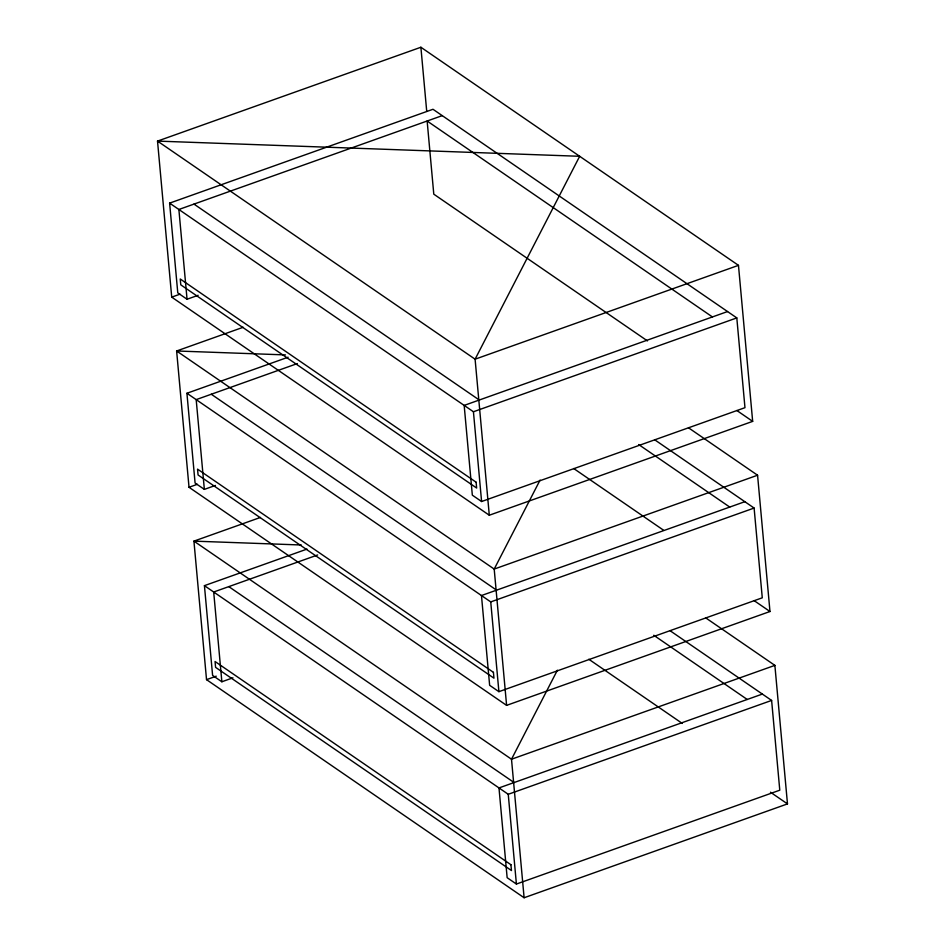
<?xml version="1.0" encoding="UTF-8"?>
<svg xmlns="http://www.w3.org/2000/svg" width="945" height="945" viewBox="0 0 945 945"><rect width="100%" height="100%" fill="white"/><g stroke="black" fill="none" stroke-linecap="round" stroke-linejoin="round"><path stroke-width="1.42" d="M540.079 480.072L494.2 569.079L506.603 705.372L769.974 611.509L757.571 475.229L688.48 427.778M557.385 670.206L511.505 759.225L524.109 897.75L787.48 803.9L774.876 665.374L705.785 617.924M420.891 47.25L157.52 141.1L171.718 297.132L489.297 515.226L752.669 421.375L738.47 265.344L420.891 47.25L426.727 111.415M198.131 295.289L187.051 299.246L177.778 292.879L169.616 203.128L432.987 109.277L736.805 317.91L744.967 407.673L481.596 501.523L472.335 495.168L464.172 405.405L727.544 311.555M442.248 115.633L178.877 209.483L187.051 299.246M171.718 297.132L180.034 294.167M243.16 327.277L176.62 350.985L189.024 487.277L506.603 705.372M215.436 485.435L204.356 489.38L195.083 483.025L186.921 393.262L288.107 357.21M297.368 363.565L196.182 399.629L204.356 489.38M738.47 265.344L475.099 359.194L157.52 141.1L579.675 156.291L475.099 359.194L489.297 515.226M189.024 487.277L197.34 484.312M169.616 203.128L473.433 411.76L736.805 317.91M260.466 517.423L193.926 541.131L206.53 679.656L524.109 897.75M232.942 677.813L221.862 681.77L212.601 675.403L204.427 585.652L307.007 549.092M317.65 554.963L213.688 592.007L221.862 681.77M757.571 475.229L494.2 569.079L176.62 350.985L285.473 354.907M206.53 679.656L216.24 676.195M744.837 501.689L481.466 595.539L489.64 685.302L498.901 691.669L762.272 597.807L754.11 508.056L655.003 440.004M186.921 393.262L490.738 601.906L754.11 508.056M774.876 665.374L511.505 759.225L193.926 541.131L301.301 544.993M762.355 694.079L498.984 787.929L507.146 877.692L516.407 884.047L779.779 790.197L771.616 700.434L670.088 630.717M204.427 585.652L508.245 794.284L771.616 700.434M712.424 316.941L427.14 121.019L433.79 194.174L647.455 340.909M736.852 410.508L752.669 421.375M638.678 444.552L729.729 507.075M193.985 204.096L479.28 400.018M573.709 468.519L663.544 530.204M754.157 600.654L769.974 611.509M653.763 635.264L747.235 699.465M211.29 394.242L496.586 590.164M588.794 659.232L682.266 723.421M770.447 792.205L787.48 803.9M228.796 586.621L514.092 782.543M473.433 411.76L481.596 501.523M490.738 601.906L498.901 691.669M508.245 794.284L516.407 884.047M476.115 482.198L180.247 278.999L180.778 284.835L476.646 488.033L476.115 482.198M493.42 672.332L197.552 469.145L198.072 474.981L493.952 678.167L493.42 672.332M510.926 864.722L215.058 661.524L215.59 667.359L511.458 870.546L510.926 864.722"/></g></svg>
